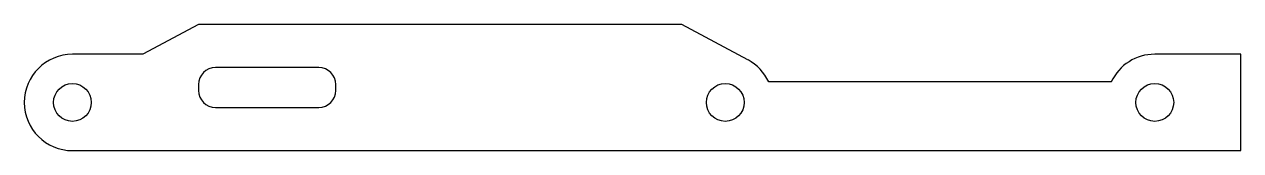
# Model space of a CAD drawing. Extents: x -61 to 45, y -4 to 7.
import ezdxf

# ---------------------------------------------------------------- set-up
doc = ezdxf.new("R2010")
doc.units = 0
doc.layers.get('0').update_dxf_attribs({"linetype": 'CONTINUOUS'})

msp = doc.modelspace()

# ---------------------------------------------------------------- linework, layer by layer
at = {"color": 7, "linetype": 'CONTINUOUS'}
for p, q in [((-46, 6.8), (-50.85, 4.2)), ((-3.79, 6.8), (-46, 6.8)), ((1.98, 3.7), (-3.79, 6.8)), ((-50.85, 4.2), (-57, 4.2)), ((45, 4.2), (37.5, 4.2)), ((45, -4.2), (45, 4.2)), ((-35.5, 3.05), (-44.5, 3.05)), ((-46, 1.55), (-46, 1.05)), ((-34, 1.05), (-34, 1.55)), ((33.71, 1.8), (3.79, 1.8)), ((-44.5, -0.45), (-35.5, -0.45)), ((-57, -4.2), (45, -4.2))]:
    msp.add_line(p, q, dxfattribs=at)
for centre in [(-57, 0), (0, 0), (37.5, 0)]:
    msp.add_circle(centre, 1.65, dxfattribs=at)
for centre, radius, start, end in [((-57, 0), 4.2, 90, 270), ((0, 0), 4.2, 25.3769, 61.803), ((37.5, 0), 4.2, 90, 154.6231), ((-44.5, 1.55), 1.5, 90, 180), ((-35.5, 1.55), 1.5, 0, 90), ((-44.5, 1.05), 1.5, 180, 270), ((-35.5, 1.05), 1.5, 270, 0)]:
    msp.add_arc(centre, radius, start, end, dxfattribs=at)

doc.saveas('drawing.dxf')
